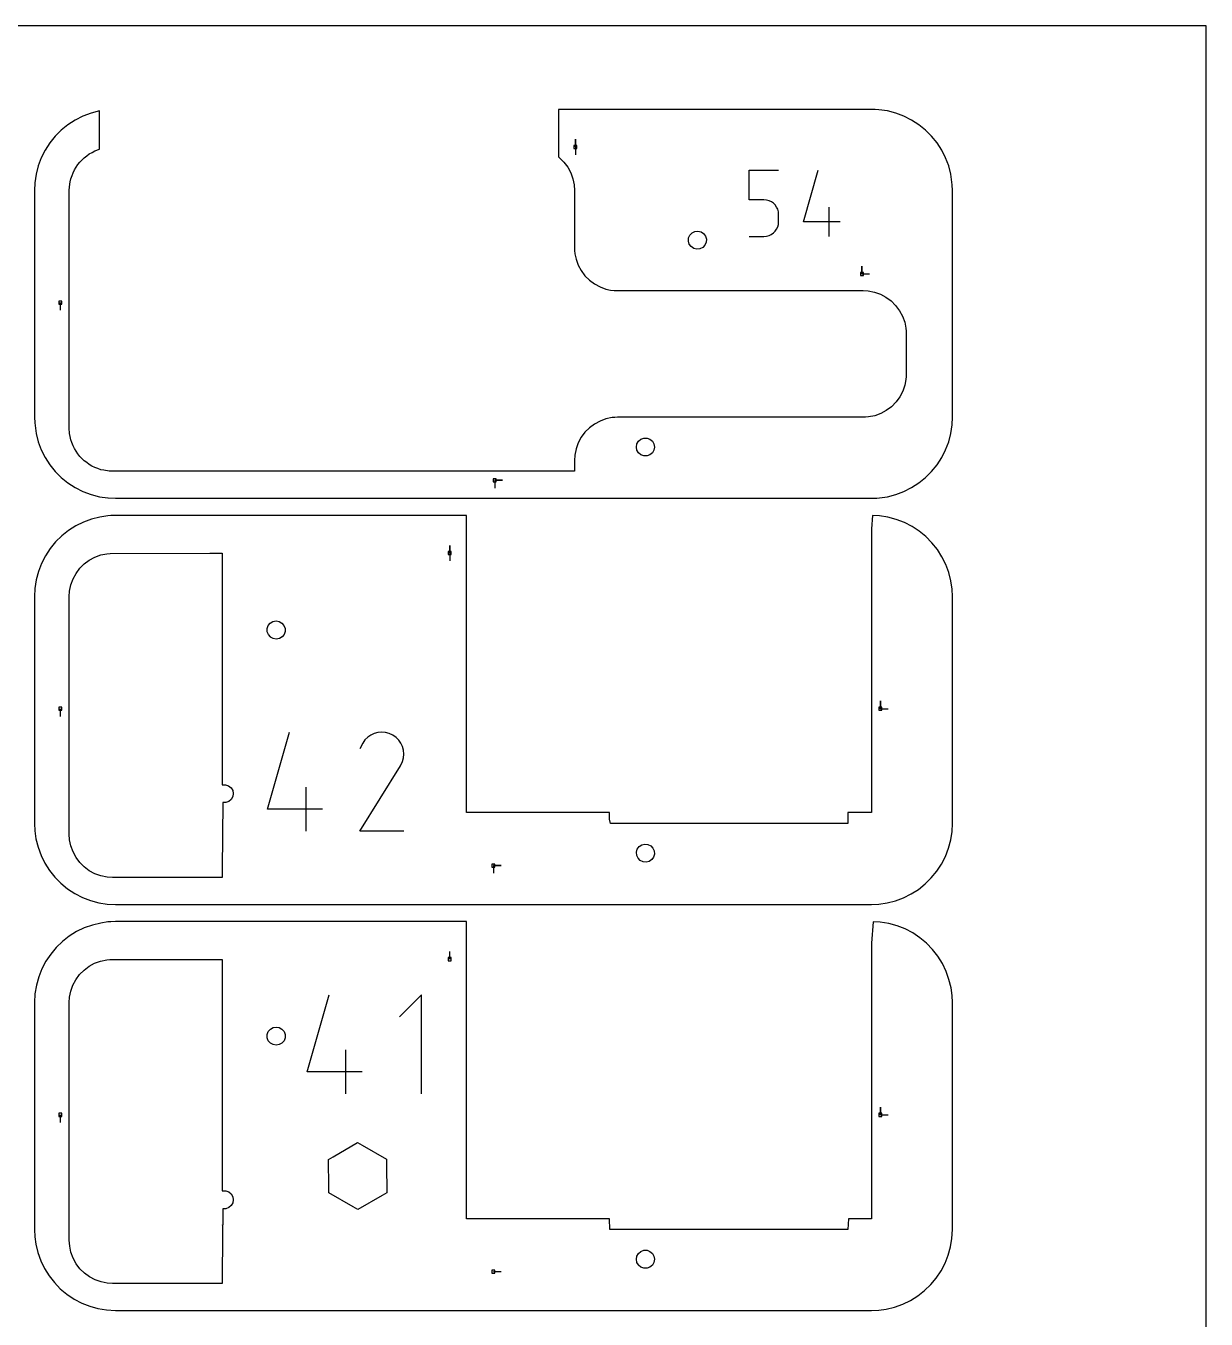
# Model space of a CAD drawing. Extents: x 0 to 570, y 0 to 470.
# Drawn here: x 351.4 to 570, y 230.6 to 470 of the extents above; entities that cross this region are included whole.
import ezdxf

# ---------------------------------------------------------------- set-up
doc = ezdxf.new("R2010")
doc.units = 0

msp = doc.modelspace()

# ---------------------------------------------------------------- linework, layer by layer
at = {"layer": 'annotation', "color": 1}
for p, q in [((453.186883, 447.580637), (453.186883, 449.009387)), ((453.186883, 447.580637), (453.186883, 449.009387)), ((453.186883, 449.009387), (453.186883, 447.580637)), ((453.186883, 447.580637), (453.186883, 446.151887)), ((485.390801, 437.807528), (485.390801, 443.258734)), ((485.390801, 443.258734), (490.827421, 443.258734)), ((495.41788, 433.738891), (498.132352, 443.258734)), ((488.109111, 437.807528), (485.390801, 437.807528)), ((488.597197, 437.763898), (488.109111, 437.807528)), ((489.0568, 437.638068), (488.597197, 437.763898)), ((489.480193, 437.437626), (489.0568, 437.638068)), ((489.859649, 437.17016), (489.480193, 437.437626)), ((490.187441, 436.843258), (489.859649, 437.17016)), ((490.455842, 436.464508), (490.187441, 436.843258)), ((490.657123, 436.041499), (490.455842, 436.464508)), ((490.783559, 435.581819), (490.657123, 436.041499)), ((500.177418, 431.01751), (500.177418, 436.45413)), ((490.783533, 433.249891), (490.827421, 433.738891)), ((490.827421, 435.093056), (490.783559, 435.581819)), ((490.827421, 433.738891), (490.827421, 435.093056)), ((490.827421, 435.093056), (490.827421, 435.093056)), ((502.214807, 433.738891), (495.41788, 433.738891)), ((485.390801, 431.01751), (488.109111, 431.01751)), ((488.109111, 431.01751), (488.596995, 431.061377)), ((488.109111, 431.01751), (488.109111, 431.01751)), ((488.596995, 431.061377), (489.05649, 431.187842)), ((489.05649, 431.187842), (489.479852, 431.389203)), ((489.479852, 431.389203), (489.859334, 431.657759)), ((489.859334, 431.657759), (490.187189, 431.985808)), ((490.187189, 431.985808), (490.455671, 432.365648)), ((490.455671, 432.365648), (490.657035, 432.789576)), ((490.657035, 432.789576), (490.783533, 433.249891)), ((506.255636, 424.08145), (506.255636, 425.5102)), ((506.255636, 424.08145), (506.255636, 425.5102)), ((506.255636, 425.5102), (506.255636, 424.08145)), ((506.255636, 424.08145), (507.684386, 424.08145)), ((357.805641, 418.780637), (357.805641, 417.351887)), ((438.255635, 385.875637), (439.684385, 385.875637)), ((438.255635, 385.875637), (439.684385, 385.875637)), ((439.684385, 385.875637), (438.255635, 385.875637)), ((438.255635, 385.875637), (438.255635, 384.446887)), ((429.921886, 372.405636), (429.921886, 373.834386)), ((429.921886, 372.405636), (429.921886, 373.834386)), ((429.921886, 373.834386), (429.921886, 372.405636)), ((429.921886, 372.405636), (429.921885, 370.976886)), ((509.684388, 343.605635), (509.684388, 345.034385)), ((509.684388, 343.605635), (509.684388, 345.034385)), ((509.684388, 345.034385), (509.684388, 343.605635)), ((357.805641, 343.605635), (357.805641, 342.176885)), ((509.684388, 343.605635), (511.113138, 343.605635)), ((396.174143, 324.986085), (400.245851, 339.26585)), ((414.228493, 337.826634), (413.803572, 337.224089)), ((414.738303, 338.329619), (414.228493, 337.826634)), ((415.317497, 338.729016), (414.738303, 338.329619)), ((415.95057, 339.020797), (415.317497, 338.729016)), ((416.622017, 339.200935), (415.95057, 339.020797)), ((417.316332, 339.265402), (416.622017, 339.200935)), ((418.018012, 339.210169), (417.316332, 339.265402)), ((418.711551, 339.03121), (418.018012, 339.210169)), ((419.381443, 338.724495), (418.711551, 339.03121)), ((419.98059, 338.299043), (419.381443, 338.724495)), ((419.381443, 338.724495), (419.381443, 338.724495)), ((420.481542, 337.788503), (419.98059, 338.299043)), ((420.879844, 337.208523), (420.481542, 337.788503)), ((413.803572, 337.224089), (413.268124, 336.19695)), ((421.171043, 336.574748), (420.879844, 337.208523)), ((421.350684, 335.902828), (421.171043, 336.574748)), ((421.414312, 335.208408), (421.350684, 335.902828)), ((421.357473, 334.507136), (421.414312, 335.208408)), ((413.256609, 320.903864), (420.792032, 333.034928)), ((420.792032, 333.034928), (420.80104, 333.046075)), ((420.792032, 333.034928), (420.792032, 333.034928)), ((420.80104, 333.046075), (420.809679, 333.057317)), ((420.809679, 333.057317), (420.818005, 333.068748)), ((420.818005, 333.068748), (420.826075, 333.080464)), ((420.826075, 333.080464), (420.833946, 333.092558)), ((420.833946, 333.092558), (420.841674, 333.105127)), ((420.841674, 333.105127), (420.849318, 333.118264)), ((420.849318, 333.118264), (420.856933, 333.132065)), ((420.856933, 333.132065), (420.864576, 333.146624)), ((420.864576, 333.146624), (421.175712, 333.814659)), ((420.864576, 333.146624), (420.864576, 333.146624)), ((421.175712, 333.814659), (421.357473, 334.507136)), ((387.802272, 332.563861), (387.80227, 332.524297)), ((403.31345, 320.904013), (403.31345, 329.058944)), ((406.369534, 324.986085), (396.174143, 324.986085)), ((421.411539, 320.903864), (413.256609, 320.903864)), ((438.01751, 314.567509), (439.44626, 314.567509)), ((438.01751, 314.567509), (439.44626, 314.567509)), ((439.44626, 314.567509), (438.01751, 314.567509)), ((438.01751, 314.567509), (438.01751, 313.138759)), ((429.921886, 297.230634), (429.921886, 298.659384)), ((403.52499, 276.376239), (407.596698, 290.656005)), ((424.688717, 290.656005), (420.606646, 286.572782)), ((424.688717, 272.294168), (424.688717, 290.656005)), ((410.664297, 272.294168), (410.664297, 280.449099)), ((413.720381, 276.376239), (403.52499, 276.376239)), ((357.805641, 268.430633), (357.805641, 267.001883)), ((509.684388, 268.430633), (509.684388, 269.859383)), ((509.684388, 268.430633), (509.684388, 269.859383)), ((509.684388, 269.859383), (509.684388, 268.430633)), ((509.684388, 268.430633), (511.113138, 268.430633)), ((387.802304, 248.035718), (387.802304, 247.996144)), ((438.01751, 239.392507), (439.44626, 239.392507))]:
    msp.add_line(p, q, dxfattribs=at)
at = {"layer": 'boundary', "color": 5}
for p, q in [((360.575229, 452.566044), (359.233068, 451.701196)), ((362.00171, 453.28333), (360.575229, 452.566044)), ((363.496344, 453.84493), (362.00171, 453.28333)), ((365.09509, 454.255076), (363.496344, 453.84493)), ((365.095089, 452.679228), (365.09509, 454.255076)), ((365.09509, 447.181089), (365.095089, 452.679228)), ((486.884281, 454.542513), (450.091258, 454.542513)), ((450.091258, 454.542513), (450.091258, 447.691381)), ((498.520917, 454.542513), (486.884281, 454.542513)), ((508.017513, 454.542513), (498.520917, 454.542513)), ((508.73681, 454.508976), (508.017513, 454.542513)), ((509.413231, 454.477437), (508.73681, 454.508976)), ((510.99281, 454.244472), (509.413231, 454.477437)), ((512.538682, 453.84493), (510.99281, 454.244472)), ((514.033316, 453.28333), (512.538682, 453.84493)), ((515.459791, 452.566044), (514.033316, 453.28333)), ((516.801957, 451.701196), (515.459791, 452.566044)), ((357.980553, 450.689684), (356.870337, 449.579475)), ((359.233068, 451.701196), (357.980553, 450.689684)), ((518.054473, 450.689684), (516.801957, 451.701196)), ((519.164688, 449.579474), (518.054473, 450.689684)), ((355.858825, 448.32695), (354.99398, 446.984799)), ((356.870337, 449.579475), (355.858825, 448.32695)), ((450.091258, 447.691381), (450.091258, 445.727744)), ((520.1762, 448.32695), (519.164688, 449.579474)), ((521.041039, 446.984799), (520.1762, 448.32695)), ((354.276691, 445.558317), (353.715098, 444.06368)), ((354.99398, 446.984799), (354.276691, 445.558317)), ((361.846488, 445.200016), (362.243671, 445.597199)), ((362.243671, 445.597199), (362.730181, 445.958882)), ((362.730181, 445.958882), (363.180962, 446.294004)), ((363.180962, 446.294004), (363.714949, 446.580995)), ((363.714949, 446.580995), (364.209721, 446.84691)), ((364.209721, 446.84691), (365.09509, 447.181089)), ((450.091258, 445.727744), (451.072198, 444.771353)), ((521.758341, 445.558317), (521.041039, 446.984799)), ((522.319928, 444.06368), (521.758341, 445.558317)), ((353.715098, 444.06368), (353.315552, 442.51781)), ((360.168113, 442.805303), (360.455103, 443.33929)), ((360.455103, 443.33929), (360.721017, 443.834061)), ((360.721017, 443.834061), (361.082701, 444.320571)), ((361.082701, 444.320571), (361.417825, 444.771353)), ((361.417825, 444.771353), (361.846488, 445.200016)), ((451.072198, 444.771353), (451.769004, 443.834061)), ((451.769004, 443.834061), (452.321909, 442.805303)), ((522.719474, 442.51781), (522.319928, 444.06368)), ((353.082584, 440.938234), (353.017508, 439.542513)), ((353.315552, 442.51781), (353.082584, 440.938234)), ((359.51301, 440.175191), (359.658788, 441.156602)), ((359.658788, 441.156602), (359.770887, 441.707005)), ((359.770887, 441.707005), (359.977071, 442.277087)), ((359.977071, 442.277087), (360.168113, 442.805303)), ((452.321909, 442.805303), (452.719133, 441.707005)), ((452.719133, 441.707005), (452.952215, 440.562574)), ((452.952215, 440.562574), (453.017512, 439.542513)), ((522.969926, 440.563104), (522.719474, 442.51781)), ((523.017512, 439.542513), (522.969926, 440.563104)), ((353.017508, 439.542513), (353.017508, 412.983689)), ((359.472516, 439.542513), (359.51301, 440.175191)), ((359.472516, 431.953805), (359.472516, 439.542513)), ((453.017512, 439.542513), (453.017512, 436.510568)), ((523.017512, 424.186705), (523.017512, 439.542513)), ((453.017512, 436.510568), (453.017512, 428.985825)), ((359.472516, 419.53592), (359.472516, 431.953805)), ((453.017512, 428.985825), (453.055022, 428.399891)), ((453.055022, 428.399891), (453.117501, 427.795447)), ((453.117501, 427.795447), (453.315889, 426.821334)), ((453.315889, 426.821334), (453.713113, 425.723035)), ((453.713113, 425.723035), (454.266018, 424.694277)), ((454.266018, 424.694277), (454.962827, 423.756987)), ((454.962827, 423.756987), (455.788671, 422.931139)), ((523.017512, 397.542513), (523.017512, 424.186705)), ((455.788671, 422.931139), (456.725964, 422.234335)), ((456.725964, 422.234335), (457.754723, 421.68143)), ((457.754723, 421.68143), (458.853024, 421.284203)), ((359.472516, 405.890749), (359.472516, 419.53592)), ((458.853024, 421.284203), (459.679828, 421.101302)), ((459.679828, 421.101302), (460.363998, 421.016254)), ((460.363998, 421.016254), (461.01751, 420.985825)), ((461.01751, 420.985825), (462.326428, 420.985825)), ((462.326428, 420.985825), (500.05881, 420.985825)), ((500.05881, 420.985825), (503.895856, 420.985825)), ((503.895856, 420.985825), (506.472507, 420.985825)), ((506.472507, 420.985825), (507.433736, 420.924292)), ((507.433736, 420.924292), (508.577827, 420.69996)), ((508.577827, 420.69996), (509.677113, 420.311651)), ((509.677113, 420.311651), (510.708225, 419.767628)), ((510.708225, 419.767628), (511.649226, 419.079464)), ((511.649226, 419.079464), (512.480154, 418.261795)), ((512.480154, 418.261795), (513.222764, 417.27931)), ((513.222764, 417.27931), (513.775341, 416.252106)), ((513.775341, 416.252106), (514.172662, 415.155471)), ((514.172662, 415.155471), (514.406279, 414.012717)), ((353.017508, 412.983689), (353.017508, 397.542513)), ((514.406279, 414.012717), (514.441745, 413.466438)), ((514.441745, 413.466438), (514.472515, 411.362052)), ((514.472515, 411.362052), (514.472515, 405.672241)), ((359.472516, 395.542511), (359.472516, 405.890749)), ((514.442505, 405.073764), (514.405904, 404.512864)), ((514.472515, 405.672241), (514.442505, 405.073764)), ((513.80699, 402.361385), (513.266542, 401.329332)), ((514.191703, 403.461064), (513.80699, 402.361385)), ((514.405904, 404.512864), (514.191703, 403.461064)), ((512.581867, 400.386819), (511.702161, 399.488528)), ((513.266542, 401.329332), (512.581867, 400.386819)), ((353.017508, 397.542513), (353.065358, 396.516247)), ((459.997452, 397.477213), (458.853023, 397.244133)), ((460.507065, 397.522936), (459.997452, 397.477213)), ((461.017509, 397.542513), (460.507065, 397.522936)), ((462.326428, 397.542513), (461.017509, 397.542513)), ((500.05881, 397.542513), (462.326428, 397.542513)), ((503.888386, 397.542513), (500.05881, 397.542513)), ((506.941255, 397.572519), (503.888386, 397.542513)), ((507.502158, 397.609116), (506.941255, 397.572519)), ((508.644234, 397.842969), (507.502158, 397.609116)), ((509.740203, 398.240329), (508.644234, 397.842969)), ((510.766786, 398.79276), (509.740203, 398.240329)), ((511.702161, 399.488528), (510.766786, 398.79276)), ((522.952436, 396.146791), (523.017512, 397.542513)), ((353.065358, 396.516247), (353.315552, 394.567215)), ((359.537804, 394.522453), (359.472516, 395.542511)), ((455.788671, 395.5972), (454.962827, 394.771351)), ((456.725964, 396.294), (455.788671, 395.5972)), ((457.754723, 396.846907), (456.725964, 396.294)), ((458.853023, 397.244133), (457.754723, 396.846907)), ((522.719474, 394.567215), (522.952436, 396.146791)), ((353.315552, 394.567215), (353.715098, 393.021347)), ((353.715098, 393.021347), (354.276691, 391.526704)), ((359.649903, 393.97205), (359.537804, 394.522453)), ((359.770887, 393.378022), (359.649903, 393.97205)), ((359.961929, 392.849804), (359.770887, 393.378022)), ((360.168113, 392.27972), (359.961929, 392.849804)), ((453.713113, 392.805302), (453.315889, 391.707001)), ((454.266019, 393.834061), (453.713113, 392.805302)), ((454.962827, 394.771351), (454.266019, 393.834061)), ((521.758341, 391.526704), (522.319928, 393.021347)), ((522.319928, 393.021347), (522.719474, 394.567215)), ((354.276691, 391.526704), (354.99398, 390.100229)), ((360.434027, 391.78495), (360.168113, 392.27972)), ((360.721017, 391.250964), (360.434027, 391.78495)), ((361.05614, 390.800183), (360.721017, 391.250964)), ((361.417825, 390.313673), (361.05614, 390.800183)), ((361.815008, 389.916488), (361.417825, 390.313673)), ((453.082813, 390.562574), (453.017512, 389.542511)), ((453.315889, 391.707001), (453.082813, 390.562574)), ((521.04104, 390.100229), (521.758341, 391.526704)), ((354.99398, 390.100229), (355.858826, 388.758072)), ((355.858826, 388.758072), (356.870337, 387.505553)), ((362.243671, 389.487824), (361.815008, 389.916488)), ((362.694452, 389.152703), (362.243671, 389.487824)), ((363.180962, 388.791022), (362.694452, 389.152703)), ((363.675734, 388.525108), (363.180962, 388.791022)), ((364.209721, 388.238118), (363.675734, 388.525108)), ((364.737937, 388.047074), (364.209721, 388.238118)), ((365.308019, 387.840889), (364.737937, 388.047074)), ((365.858422, 387.728793), (365.308019, 387.840889)), ((453.017512, 389.542511), (453.017512, 388.968099)), ((453.017512, 388.968099), (453.017512, 387.542512)), ((519.164689, 387.505553), (520.1762, 388.758072)), ((520.1762, 388.758072), (521.04104, 390.100229)), ((356.870337, 387.505553), (357.980553, 386.395338)), ((357.980553, 386.395338), (359.233069, 385.383829)), ((366.839832, 387.583013), (365.858422, 387.728793)), ((367.472506, 387.542512), (366.839832, 387.583013)), ((382.306828, 387.542512), (367.472506, 387.542512)), ((404.234765, 387.542512), (382.306828, 387.542512)), ((450.719863, 387.542512), (404.234765, 387.542512)), ((453.017512, 387.542512), (450.719863, 387.542512)), ((516.801957, 385.383829), (518.054473, 386.395338)), ((518.054473, 386.395338), (519.164689, 387.505553)), ((359.233069, 385.383829), (360.575229, 384.51898)), ((360.575229, 384.51898), (362.00171, 383.801694)), ((362.00171, 383.801694), (363.496344, 383.240098)), ((363.496344, 383.240098), (365.04221, 382.840552)), ((510.99281, 382.840552), (512.538682, 383.240098)), ((512.538682, 383.240098), (514.033316, 383.801694)), ((514.033316, 383.801694), (515.459791, 384.51898)), ((515.459791, 384.51898), (516.801957, 385.383829)), ((365.04221, 382.840552), (366.621783, 382.607587)), ((366.621783, 382.607587), (366.64915, 382.606311)), ((366.64915, 382.606311), (368.017513, 382.542511)), ((368.017513, 382.542511), (390.149865, 382.542511)), ((390.149865, 382.542511), (429.401218, 382.542511)), ((429.401218, 382.542511), (480.587244, 382.542511)), ((480.587244, 382.542511), (508.017513, 382.542511)), ((508.017513, 382.542511), (509.038102, 382.590097)), ((509.038102, 382.590097), (510.99281, 382.840552)), ((363.605464, 378.698131), (362.107214, 378.14797)), ((365.153709, 379.085915), (363.605464, 378.698131)), ((366.621783, 379.302435), (365.153709, 379.085915)), ((367.175058, 379.339972), (366.621783, 379.302435)), ((368.017513, 379.367511), (367.175058, 379.339972)), ((378.858306, 379.367511), (368.017513, 379.367511)), ((433.017511, 379.367511), (378.858306, 379.367511)), ((433.01751, 326.816026), (433.017511, 379.367511)), ((508.208672, 379.358598), (508.017513, 376.918995)), ((509.504779, 379.288933), (508.208672, 379.358598)), ((511.082404, 379.046314), (509.504779, 379.288933)), ((512.625306, 378.637379), (511.082404, 379.046314)), ((514.11599, 378.066756), (512.625306, 378.637379)), ((359.327809, 376.587242), (358.068966, 375.586083)), ((360.675921, 377.441674), (359.327809, 376.587242)), ((362.107214, 378.14797), (360.675921, 377.441674)), ((508.017513, 376.918995), (508.017513, 324.36751)), ((515.537579, 377.340918), (514.11599, 378.066756)), ((516.874549, 376.467569), (515.537579, 377.340918)), ((518.118818, 375.450337), (516.874549, 376.467569)), ((356.948705, 374.48284), (355.930226, 373.240361)), ((358.068966, 375.586083), (356.948705, 374.48284)), ((519.223313, 374.331879), (518.118818, 375.450337)), ((520.226324, 373.07416), (519.223313, 374.331879)), ((355.055028, 371.904537), (354.327323, 370.484008)), ((355.930226, 373.240361), (355.055028, 371.904537)), ((521.082612, 371.727122), (520.226324, 373.07416)), ((521.790889, 370.29669), (521.082612, 371.727122)), ((353.754739, 368.994182), (353.343755, 367.451928)), ((354.327323, 370.484008), (353.754739, 368.994182)), ((522.343085, 368.799084), (521.790889, 370.29669)), ((522.732976, 367.25126), (522.343085, 368.799084)), ((353.343755, 367.451928), (353.099029, 365.874731)), ((522.953379, 365.743009), (522.732976, 367.25126)), ((353.099029, 365.874731), (353.017508, 364.367511)), ((353.017508, 364.367511), (353.017508, 343.738099)), ((523.017512, 364.367511), (522.953379, 365.743009)), ((523.017512, 343.063232), (523.017512, 364.367511)), ((353.017508, 343.738099), (353.017508, 322.367511)), ((523.017512, 322.367511), (523.017512, 343.063232)), ((433.017511, 324.36751), (433.01751, 326.816026)), ((435.293182, 324.36751), (433.017511, 324.36751)), ((445.981418, 324.36751), (435.293182, 324.36751)), ((459.541931, 324.36751), (445.981418, 324.36751)), ((459.54193, 323.159397), (459.541931, 324.36751)), ((505.404306, 324.36751), (503.640424, 324.36751)), ((503.640424, 324.36751), (503.640424, 323.159397)), ((508.017513, 324.36751), (505.404306, 324.36751)), ((353.017508, 322.367511), (353.081436, 320.996419)), ((353.081436, 320.996419), (353.299107, 319.503712)), ((459.712373, 322.344011), (459.54193, 323.159397)), ((495.099815, 322.344011), (459.712373, 322.344011)), ((503.640424, 322.348654), (495.099815, 322.344011)), ((503.640424, 323.159397), (503.640424, 322.348654)), ((522.696317, 319.302619), (522.938934, 320.880241)), ((522.938934, 320.880241), (523.017512, 322.367511)), ((353.299107, 319.503712), (353.686894, 317.955465)), ((522.28738, 317.75972), (522.696317, 319.302619)), ((353.686894, 317.955465), (354.237049, 316.457206)), ((354.237049, 316.457206), (354.943348, 315.025919)), ((520.990916, 314.847439), (521.716768, 316.269028)), ((521.716768, 316.269028), (522.28738, 317.75972)), ((354.943348, 315.025919), (355.797778, 313.67781)), ((355.797778, 313.67781), (356.798936, 312.418964)), ((520.117576, 313.510477), (520.990916, 314.847439)), ((356.798936, 312.418964), (357.902185, 311.298703)), ((357.902185, 311.298703), (359.144656, 310.280227)), ((517.981881, 311.161711), (519.100344, 312.266206)), ((519.100344, 312.266206), (520.117576, 313.510477)), ((359.144656, 310.280227), (360.480488, 309.405026)), ((360.480488, 309.405026), (361.901017, 308.677324)), ((513.946691, 308.594144), (515.377117, 309.302406)), ((515.377117, 309.302406), (516.724169, 310.158703)), ((516.724169, 310.158703), (517.981881, 311.161711)), ((361.901017, 308.677324), (363.39084, 308.104738)), ((363.39084, 308.104738), (364.93309, 307.693753)), ((364.93309, 307.693753), (366.510284, 307.44903)), ((366.510284, 307.44903), (368.017513, 307.367509)), ((368.017513, 307.367509), (385.208689, 307.367509)), ((385.208689, 307.367509), (415.696949, 307.367509)), ((415.696949, 307.367509), (486.711211, 307.367509)), ((486.711211, 307.367509), (508.017513, 307.367509)), ((508.017513, 307.367509), (509.393008, 307.431642)), ((509.393008, 307.431642), (510.901262, 307.652048)), ((510.901262, 307.652048), (512.449088, 308.041939)), ((512.449088, 308.041939), (513.946691, 308.594144)), ((366.621783, 304.127433), (365.302375, 303.932839)), ((367.195236, 304.165629), (366.621783, 304.127433)), ((368.017513, 304.192509), (367.195236, 304.165629)), ((380.452046, 304.192509), (368.017513, 304.192509)), ((433.017511, 304.192509), (380.452046, 304.192509)), ((433.01751, 253.187453), (433.017511, 304.192509)), ((508.329404, 304.177967), (508.017513, 300.197564)), ((509.653923, 304.091934), (508.329404, 304.177967)), ((511.228366, 303.833587), (509.653923, 304.091934)), ((360.810178, 302.334181), (359.45413, 301.493637)), ((362.247885, 303.025825), (360.810178, 302.334181)), ((363.750957, 303.560733), (362.247885, 303.025825)), ((365.302375, 303.932839), (363.750957, 303.560733)), ((512.76643, 303.409351), (511.228366, 303.833587)), ((514.250678, 302.824028), (512.76643, 303.409351)), ((515.664307, 302.084257), (514.250678, 302.824028)), ((516.992812, 301.19706), (515.664307, 302.084257)), ((357.053196, 299.412328), (356.025428, 298.183243)), ((358.18685, 300.506282), (357.053196, 299.412328)), ((359.45413, 301.493637), (358.18685, 300.506282)), ((508.017513, 300.197564), (508.017513, 249.192508)), ((518.223644, 300.170509), (516.992812, 301.19706)), ((519.31882, 299.038614), (518.223644, 300.170509)), ((355.136425, 296.855855), (354.394833, 295.443263)), ((356.025428, 298.183243), (355.136425, 296.855855)), ((520.307982, 297.772432), (519.31882, 299.038614)), ((521.15034, 296.417431), (520.307982, 297.772432)), ((354.394833, 295.443263), (353.807595, 293.959851)), ((521.843914, 294.980564), (521.15034, 296.417431)), ((522.38081, 293.47812), (521.843914, 294.980564)), ((353.381359, 292.422419), (353.120955, 290.848395)), ((353.807595, 293.959851), (353.381359, 292.422419)), ((522.754972, 291.927114), (522.38081, 293.47812)), ((353.120955, 290.848395), (353.017508, 289.192508)), ((522.954915, 290.53506), (522.754972, 291.927114)), ((523.017512, 289.192508), (522.954915, 290.53506)), ((353.017508, 289.192508), (353.017508, 269.057214)), ((523.017512, 267.392524), (523.017512, 289.192508)), ((353.017508, 269.057214), (353.017508, 247.192509)), ((523.017512, 247.192509), (523.017512, 267.392524)), ((433.017511, 249.192508), (433.01751, 253.187453)), ((436.730447, 249.192508), (433.017511, 249.192508)), ((437.416895, 249.192508), (436.730447, 249.192508)), ((459.541931, 249.192508), (437.416895, 249.192508)), ((459.552877, 247.169009), (459.541931, 249.192508)), ((503.753862, 249.192508), (503.640424, 247.221377)), ((508.017513, 249.192508), (503.753862, 249.192508)), ((353.017508, 247.192509), (353.079904, 245.854257)), ((503.091907, 247.169009), (459.552877, 247.169009)), ((503.640424, 247.221377), (503.091907, 247.169009)), ((522.916938, 245.556095), (523.017512, 247.192509)), ((353.079904, 245.854257), (353.277181, 244.477376)), ((353.277181, 244.477376), (353.64929, 242.925956)), ((522.658592, 243.981655), (522.916938, 245.556095)), ((353.64929, 242.925956), (354.184193, 241.422876)), ((521.649041, 240.959337), (522.234355, 242.443593)), ((522.234355, 242.443593), (522.658592, 243.981655)), ((354.184193, 241.422876), (354.875839, 239.985173)), ((354.875839, 239.985173), (355.716381, 238.629129)), ((520.022069, 238.217212), (520.909258, 239.54571)), ((520.909258, 239.54571), (521.649041, 240.959337)), ((355.716381, 238.629129), (356.703735, 237.361846)), ((356.703735, 237.361846), (357.797694, 236.228192)), ((518.995517, 236.986377), (520.022069, 238.217212)), ((357.797694, 236.228192), (359.026772, 235.200426)), ((359.026772, 235.200426), (360.354167, 234.311422)), ((515.242429, 234.059678), (516.597442, 234.902041)), ((516.597442, 234.902041), (517.863618, 235.891202)), ((517.863618, 235.891202), (518.995517, 236.986377)), ((360.354167, 234.311422), (361.76676, 233.569831)), ((361.76676, 233.569831), (363.250169, 232.982591)), ((363.250169, 232.982591), (364.787597, 232.556355)), ((364.787597, 232.556355), (366.361618, 232.295953)), ((366.361618, 232.295953), (368.017513, 232.192507)), ((508.017513, 232.192507), (509.360062, 232.255104)), ((509.360062, 232.255104), (510.752118, 232.455049)), ((510.752118, 232.455049), (512.303126, 232.829212)), ((512.303126, 232.829212), (513.805568, 233.366115)), ((513.805568, 233.366115), (515.242429, 234.059678)), ((368.017513, 232.192507), (384.796925, 232.192507)), ((384.796925, 232.192507), (414.554927, 232.192507)), ((414.554927, 232.192507), (487.221542, 232.192507)), ((487.221542, 232.192507), (508.017513, 232.192507))]:
    msp.add_line(p, q, dxfattribs=at)
at = {"layer": 'frame', "color": 5}
for p, q in [((570, 470), (0, 470)), ((570, 0), (570, 470))]:
    msp.add_line(p, q, dxfattribs=at)
at = {"layer": 'hole', "color": 5}
for p, q in [((453.472633, 447.866387), (452.901133, 447.866387)), ((452.901133, 447.866387), (452.901133, 447.294887)), ((453.472633, 447.294887), (453.472633, 447.866387)), ((452.901133, 447.294887), (453.472633, 447.294887)), ((474.159077, 430.736803), (474.393202, 431.268)), ((474.393202, 431.268), (474.794884, 431.687088)), ((474.794884, 431.687088), (475.315681, 431.943519)), ((475.315681, 431.943519), (475.892773, 432.006362)), ((475.892773, 432.006362), (476.456554, 431.868038)), ((476.456554, 431.868038), (476.939021, 431.54523)), ((476.939021, 431.54523), (477.281999, 431.076876)), ((477.281999, 431.076876), (477.444095, 430.519465)), ((474.120754, 430.157567), (474.159077, 430.736803)), ((474.282856, 429.600155), (474.120754, 430.157567)), ((474.625826, 429.131799), (474.282856, 429.600155)), ((475.108298, 428.808992), (474.625826, 429.131799)), ((475.672081, 428.670669), (475.108298, 428.808992)), ((476.249173, 428.733511), (475.672081, 428.670669)), ((476.769963, 428.989942), (476.249173, 428.733511)), ((477.171652, 429.40903), (476.769963, 428.989942)), ((477.405772, 429.940228), (477.171652, 429.40903)), ((477.444095, 430.519465), (477.405772, 429.940228)), ((506.541386, 424.3672), (505.969886, 424.3672)), ((505.969886, 424.3672), (505.969886, 423.7957)), ((505.969886, 423.7957), (506.541386, 423.7957)), ((506.541386, 423.7957), (506.541386, 424.3672)), ((358.091391, 419.066387), (357.519891, 419.066387)), ((357.519891, 419.066387), (357.519891, 418.494887)), ((358.091391, 418.494887), (358.091391, 419.066387)), ((357.519891, 418.494887), (358.091391, 418.494887)), ((464.492511, 392.042513), (464.593677, 392.616251)), ((464.593677, 392.616251), (464.884974, 393.12079)), ((464.884974, 393.12079), (465.331262, 393.49527)), ((465.331262, 393.49527), (465.878718, 393.694529)), ((465.878718, 393.694529), (466.46131, 393.694528)), ((466.46131, 393.694528), (467.008763, 393.49527)), ((467.008763, 393.49527), (467.455051, 393.12079)), ((467.455051, 393.12079), (467.746349, 392.616251)), ((467.746349, 392.616251), (467.847514, 392.042513)), ((464.593677, 391.468771), (464.492511, 392.042513)), ((464.884974, 390.964235), (464.593677, 391.468771)), ((465.331262, 390.589755), (464.884974, 390.964235)), ((465.878718, 390.390497), (465.331262, 390.589755)), ((466.46131, 390.390497), (465.878718, 390.390497)), ((467.008763, 390.589755), (466.46131, 390.390497)), ((467.455051, 390.964235), (467.008763, 390.589755)), ((467.746349, 391.468771), (467.455051, 390.964235)), ((467.847514, 392.042513), (467.746349, 391.468771)), ((438.541385, 386.161387), (437.969885, 386.161387)), ((437.969885, 386.161387), (437.969885, 385.589887)), ((437.969885, 385.589887), (438.541385, 385.589887)), ((438.541385, 385.589887), (438.541385, 386.161387)), ((362.243671, 370.422196), (363.180962, 371.119002)), ((363.180962, 371.119002), (364.209721, 371.671908)), ((364.209721, 371.671908), (365.289216, 372.063564)), ((365.289216, 372.063564), (366.401378, 372.29373)), ((366.401378, 372.29373), (367.033199, 372.339387)), ((367.033199, 372.339387), (385.499881, 372.367511)), ((385.499881, 372.367511), (387.802173, 372.367511)), ((387.802173, 372.367511), (387.802173, 334.358367)), ((430.207636, 372.691386), (429.636136, 372.691386)), ((429.636136, 372.691386), (429.636136, 372.119886)), ((429.636136, 372.119886), (430.207636, 372.119886)), ((430.207636, 372.119886), (430.207636, 372.691386)), ((360.721017, 368.659059), (361.417825, 369.596351)), ((361.417825, 369.596351), (362.243671, 370.422196)), ((359.536514, 365.36741), (359.770887, 366.532003)), ((359.770887, 366.532003), (360.168113, 367.6303)), ((360.168113, 367.6303), (360.721017, 368.659059)), ((359.472516, 364.367511), (359.536514, 365.36741)), ((359.472516, 358.758803), (359.472516, 364.367511)), ((396.320758, 358.983155), (396.689241, 359.433644)), ((396.689241, 359.433644), (397.189577, 359.730938)), ((397.189577, 359.730938), (397.76142, 359.839176)), ((397.76142, 359.839176), (398.335797, 359.745305)), ((398.335797, 359.745305), (398.84343, 359.460645)), ((398.84343, 359.460645), (399.223088, 359.019534)), ((359.472516, 349.580917), (359.472516, 358.758803)), ((396.12857, 358.433805), (396.320758, 358.983155)), ((396.135864, 357.851853), (396.12857, 358.433805)), ((396.341761, 357.307492), (396.135864, 357.851853)), ((396.704149, 356.878474), (396.341761, 357.307492)), ((396.721419, 356.866381), (396.704149, 356.878474)), ((397.22905, 356.581721), (396.721419, 356.866381)), ((398.875609, 356.893382), (398.37527, 356.596088)), ((399.244092, 357.343871), (398.875609, 356.893382)), ((399.223088, 359.019534), (399.428983, 358.475173)), ((399.436277, 357.893221), (399.244092, 357.343871)), ((399.428983, 358.475173), (399.436277, 357.893221)), ((397.803427, 356.487851), (397.22905, 356.581721)), ((398.37527, 356.596088), (397.803427, 356.487851)), ((359.472516, 328.015748), (359.472516, 349.580917)), ((358.091391, 343.891385), (357.519891, 343.891385)), ((357.519891, 343.891385), (357.519891, 343.319885)), ((357.519891, 343.319885), (358.091391, 343.319885)), ((358.091391, 343.319885), (358.091391, 343.891385)), ((509.970138, 343.891385), (509.398638, 343.891385)), ((509.398638, 343.891385), (509.398638, 343.319885)), ((509.398638, 343.319885), (509.970138, 343.319885)), ((509.970138, 343.319885), (509.970138, 343.891385)), ((387.802173, 334.358367), (387.802173, 329.504185)), ((359.472516, 320.367509), (359.472516, 328.015748)), ((387.802173, 329.504185), (388.430521, 329.522219)), ((388.430521, 329.522219), (388.980753, 329.333328)), ((388.980753, 329.333328), (389.433199, 328.96764)), ((389.433199, 328.96764), (389.733285, 328.469257)), ((389.733285, 328.469257), (389.844818, 327.898296)), ((387.909503, 326.212802), (387.802173, 313.937503)), ((388.491159, 326.223494), (387.909503, 326.212802)), ((389.034076, 326.432478), (388.491159, 326.223494)), ((389.472777, 326.814548), (389.034076, 326.432478)), ((389.754345, 327.323622), (389.472777, 326.814548)), ((389.844818, 327.898296), (389.754345, 327.323622)), ((359.537804, 319.347451), (359.472516, 320.367509)), ((359.770887, 318.20302), (359.537804, 319.347451)), ((465.482647, 318.39086), (466.045117, 318.534084)), ((466.045117, 318.534084), (466.622653, 318.476293)), ((466.622653, 318.476293), (467.145589, 318.22446)), ((360.168113, 317.104717), (359.770887, 318.20302)), ((360.721017, 316.075962), (360.168113, 317.104717)), ((361.417825, 315.13867), (360.721017, 316.075962)), ((464.507068, 317.03391), (464.664269, 317.592633)), ((464.550444, 316.455114), (464.507068, 317.03391)), ((464.789166, 315.92606), (464.550444, 316.455114)), ((464.664269, 317.592633), (465.003085, 318.063898)), ((465.003085, 318.063898), (465.482647, 318.39086)), ((467.145589, 318.22446), (467.550857, 317.808959)), ((467.675754, 316.142385), (467.336939, 315.671121)), ((467.550857, 317.808959), (467.789578, 317.279906)), ((467.832954, 316.701112), (467.675754, 316.142385)), ((467.789578, 317.279906), (467.832954, 316.701112)), ((362.243671, 314.312822), (361.417825, 315.13867)), ((363.180962, 313.616019), (362.243671, 314.312822)), ((364.209721, 313.063116), (363.180962, 313.616019)), ((387.802173, 313.937503), (387.802173, 312.36751)), ((438.30326, 314.853259), (437.73176, 314.853259)), ((437.73176, 314.853259), (437.73176, 314.281759)), ((437.73176, 314.281759), (438.30326, 314.281759)), ((438.30326, 314.281759), (438.30326, 314.853259)), ((465.194435, 315.510559), (464.789166, 315.92606)), ((465.717375, 315.258726), (465.194435, 315.510559)), ((466.29491, 315.200936), (465.717375, 315.258726)), ((466.85738, 315.34416), (466.29491, 315.200936)), ((467.336939, 315.671121), (466.85738, 315.34416)), ((365.308019, 312.665887), (364.209721, 313.063116)), ((366.472611, 312.431519), (365.308019, 312.665887)), ((367.472506, 312.36751), (366.472611, 312.431519)), ((385.499881, 312.36751), (367.472506, 312.36751)), ((387.802173, 312.36751), (385.499881, 312.36751)), ((364.167603, 296.47427), (365.263054, 296.877867)), ((365.263054, 296.877867), (366.405596, 297.117664)), ((366.405596, 297.117664), (366.968616, 297.16025)), ((366.968616, 297.16025), (384.969542, 297.192509)), ((384.969542, 297.192509), (387.802173, 297.192509)), ((387.802173, 297.192509), (387.802173, 260.301538)), ((430.207636, 297.516384), (429.636136, 297.516384)), ((429.636136, 297.516384), (429.636136, 296.944884)), ((429.636136, 296.944884), (430.207636, 296.944884)), ((430.207636, 296.944884), (430.207636, 297.516384)), ((361.389297, 294.382975), (362.209861, 295.213384)), ((362.209861, 295.213384), (363.142589, 295.915472)), ((363.142589, 295.915472), (364.167603, 296.47427)), ((359.761345, 291.310147), (360.151851, 292.410334)), ((360.151851, 292.410334), (360.698381, 293.441939)), ((360.698381, 293.441939), (361.389297, 294.382975)), ((359.472516, 289.192508), (359.537136, 290.202129)), ((359.537136, 290.202129), (359.761345, 291.310147)), ((359.472516, 283.748801), (359.472516, 289.192508)), ((359.472516, 274.840915), (359.472516, 283.748801)), ((396.130408, 283.279806), (396.329669, 283.827261)), ((396.130408, 282.697215), (396.130408, 283.279806)), ((396.329669, 282.149761), (396.130408, 282.697215)), ((396.329669, 283.827261), (396.704149, 284.27355)), ((396.704149, 284.27355), (397.208685, 284.564846)), ((397.208685, 284.564846), (397.782424, 284.666012)), ((397.782424, 284.666012), (398.356162, 284.564846)), ((398.356162, 284.564846), (398.860701, 284.27355)), ((398.860701, 284.27355), (399.235181, 283.827261)), ((399.235181, 283.827261), (399.434439, 283.279806)), ((399.434439, 282.697215), (399.235181, 282.149761)), ((399.434439, 283.279806), (399.434439, 282.697215)), ((396.704149, 281.703472), (396.329669, 282.149761)), ((397.208685, 281.412175), (396.704149, 281.703472)), ((397.782423, 281.311011), (397.208685, 281.412175)), ((398.356162, 281.412175), (397.782423, 281.311011)), ((398.860701, 281.703472), (398.356162, 281.412175)), ((399.235181, 282.149761), (398.860701, 281.703472)), ((359.472516, 252.615745), (359.472516, 274.840915)), ((358.091391, 268.716383), (357.519891, 268.716383)), ((357.519891, 268.716383), (357.519891, 268.144883)), ((357.519891, 268.144883), (358.091391, 268.144883)), ((358.091391, 268.144883), (358.091391, 268.716383)), ((509.970138, 268.716383), (509.398638, 268.716383)), ((509.398638, 268.716383), (509.398638, 268.144883)), ((509.398638, 268.144883), (509.970138, 268.144883)), ((509.970138, 268.144883), (509.970138, 268.716383)), ((408.347907, 260.663572), (412.857699, 263.286487)), ((412.857699, 263.286487), (413.710497, 262.797738)), ((413.710497, 262.797738), (418.236901, 260.203601)), ((387.802173, 260.301538), (387.802173, 254.329183)), ((407.49824, 260.169402), (408.347907, 260.663572)), ((407.514854, 254.952352), (407.49824, 260.169402)), ((418.236901, 260.203601), (418.240032, 259.220683)), ((418.240032, 259.220683), (418.256646, 254.003631)), ((387.802173, 254.329183), (388.461308, 254.344524)), ((388.461308, 254.344524), (389.008762, 254.145265)), ((389.008762, 254.145265), (389.455052, 253.770785)), ((389.455052, 253.770785), (389.746347, 253.266246)), ((407.517985, 253.969434), (407.514854, 254.952352)), ((412.04439, 251.375298), (407.517985, 253.969434)), ((418.256646, 254.003631), (417.406979, 253.509462)), ((359.472516, 245.192507), (359.472516, 252.615745)), ((389.455052, 251.614231), (389.008761, 251.23975)), ((389.746347, 252.118769), (389.455052, 251.614231)), ((389.746347, 253.266246), (389.847512, 252.692508)), ((389.847512, 252.692508), (389.746347, 252.118769)), ((412.897187, 250.886549), (412.04439, 251.375298)), ((417.406979, 253.509462), (412.897187, 250.886549)), ((387.878716, 251.040493), (387.802173, 239.124152)), ((388.461308, 251.040493), (387.878716, 251.040493)), ((389.008761, 251.23975), (388.461308, 251.040493)), ((359.547347, 244.125596), (359.472516, 245.192507)), ((359.78715, 242.983053), (359.547347, 244.125596)), ((360.190749, 241.887598), (359.78715, 242.983053)), ((360.749544, 240.862587), (360.190749, 241.887598)), ((464.492511, 241.692509), (464.593677, 242.266247)), ((464.593677, 242.266247), (464.884974, 242.770786)), ((464.884974, 242.770786), (465.331262, 243.145266)), ((465.331262, 243.145266), (465.878718, 243.344524)), ((465.878718, 243.344524), (466.461311, 243.344524)), ((466.461311, 243.344524), (467.008764, 243.145266)), ((467.008764, 243.145266), (467.455051, 242.770786)), ((467.455051, 242.770786), (467.746349, 242.266247)), ((467.746349, 242.266247), (467.847514, 241.692508)), ((361.451635, 239.929858), (360.749544, 240.862587)), ((362.282044, 239.109292), (361.451635, 239.929858)), ((438.30326, 239.678257), (437.73176, 239.678257)), ((437.73176, 239.678257), (437.73176, 239.106757)), ((438.30326, 239.106757), (438.30326, 239.678257)), ((464.593677, 241.118767), (464.492511, 241.692509)), ((464.869876, 240.635793), (464.593677, 241.118767)), ((464.884975, 240.614231), (464.869876, 240.635793)), ((465.331262, 240.239751), (464.884975, 240.614231)), ((465.878718, 240.040492), (465.331262, 240.239751)), ((466.46131, 240.040493), (465.878718, 240.040492)), ((467.008764, 240.23975), (466.46131, 240.040493)), ((467.455051, 240.614231), (467.008764, 240.23975)), ((467.746349, 241.118767), (467.455051, 240.614231)), ((467.847514, 241.692508), (467.746349, 241.118767)), ((363.22308, 238.418381), (362.282044, 239.109292)), ((364.254686, 237.871851), (363.22308, 238.418381)), ((365.354872, 237.481342), (364.254686, 237.871851)), ((366.46289, 237.257139), (365.354872, 237.481342)), ((367.472507, 237.192508), (366.46289, 237.257139)), ((384.969542, 237.192507), (367.472507, 237.192508)), ((387.802173, 237.192508), (384.969542, 237.192507)), ((387.802173, 239.124152), (387.802173, 237.192508)), ((437.73176, 239.106757), (438.30326, 239.106757))]:
    msp.add_line(p, q, dxfattribs=at)

doc.saveas('drawing.dxf')
